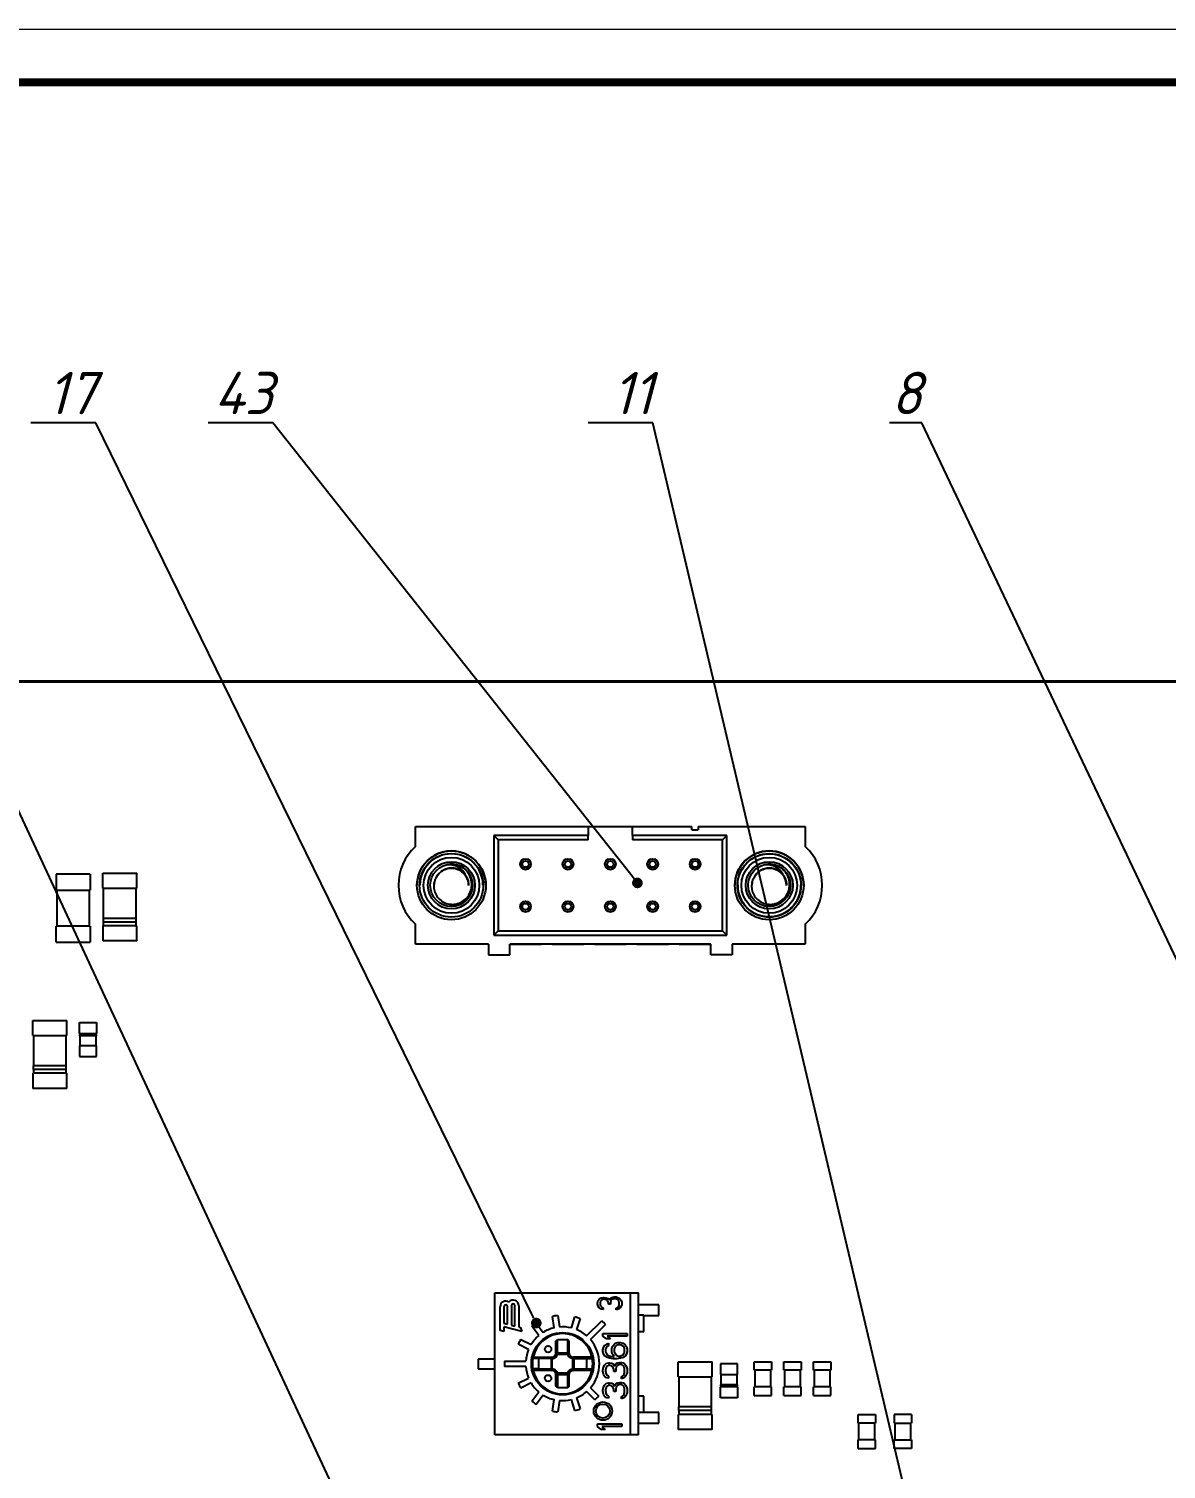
# Paper-space layout 'Layout1' of a CAD drawing. Header units: millimetres. Extents: x 0 to 841, y 0 to 594.
# Drawn here: x 135.8 to 243.1, y 458.1 to 594.1 of the extents above; entities that cross this region are included whole.
import ezdxf
from ezdxf import colors
from ezdxf.entities.mleader import LeaderData, LeaderLine
from ezdxf.math import Vec2, Vec3

# ---------------------------------------------------------------- set-up
doc = ezdxf.new("R2010")
doc.units = ezdxf.units.MM
doc.layers.get('0').update_dxf_attribs({"lineweight": 50})
doc.styles.add('GOST-2.304_Type-B_italic', font='GOST Common Italic.ttf')

# ---------------------------------------------------------------- blocks, each defined once
blk = doc.blocks.new('_Dot')
at = {"color": 0, "linetype": 'ByBlock', "lineweight": -2}
blk.add_line((-0.5, 0), (-1, 0), dxfattribs=at)
at = {"color": 0, "linetype": 'ByBlock', "lineweight": 90, "const_width": 0.5}
blk.add_lwpolyline([(-0.25, 0, 1), (0.25, 0, 1)], format="xyb", close=True, dxfattribs=at)

psp = doc.layouts.get("Layout1")

# ---------------------------------------------------------------- linework, layer by layer
at = {"color": 18, "linetype": 'Continuous', "lineweight": 40, "true_color": 0x000000}
psp.add_line((113.712, 532.449), (273.71, 532.449), dxfattribs=at)
at = {"color": 18, "linetype": 'Continuous', "lineweight": 25, "true_color": 0x000000}
for p, q in [((172.28, 516.881), (172.28, 518.765)), ((172.28, 518.765), (188.58, 518.765)), ((188.58, 518.765), (188.58, 517.919)), ((188.58, 518.765), (192.78, 518.765)), ((192.78, 518.765), (198.38, 518.765)), ((192.78, 517.919), (192.78, 518.765)), ((198.38, 518.465), (198.38, 518.765)), ((198.38, 518.465), (198.98, 518.465)), ((198.98, 518.765), (198.98, 518.465)), ((198.98, 518.765), (209.08, 518.765)), ((209.08, 518.765), (209.08, 516.881)), ((188.58, 517.919), (179.676, 517.919)), ((179.676, 517.919), (179.676, 508.511)), ((179.676, 517.919), (180.08, 517.515)), ((180.08, 517.515), (180.08, 508.915)), ((188.58, 517.515), (180.08, 517.515)), ((188.58, 517.515), (188.58, 517.919)), ((201.684, 517.919), (192.78, 517.919)), ((192.78, 517.919), (192.78, 517.515)), ((201.28, 517.515), (192.78, 517.515)), ((201.684, 517.919), (201.28, 517.515)), ((201.28, 508.915), (201.28, 517.515)), ((201.684, 508.511), (201.684, 517.919)), ((138.372, 514.255), (138.372, 512.755)), ((141.572, 514.255), (138.372, 514.255)), ((141.572, 514.255), (141.572, 512.755)), ((142.772, 512.941), (142.772, 514.363)), ((142.772, 514.363), (145.972, 514.363)), ((145.972, 512.941), (145.972, 514.363)), ((174.541, 514.372), (174.248, 513.965)), ((204.537, 514.367), (204.248, 513.965)), ((138.372, 512.755), (141.572, 512.755)), ((138.422, 512.755), (138.422, 509.355)), ((141.522, 509.355), (141.522, 512.755)), ((142.772, 512.941), (145.972, 512.941)), ((142.822, 512.941), (142.822, 510.097)), ((145.922, 510.097), (145.922, 512.941)), ((174.057, 513.215), (174.138, 513.719)), ((204.057, 513.215), (204.138, 513.719)), ((198.186, 511.215), (198.186, 511.215)), ((199.174, 511.215), (199.174, 511.215)), ((145.926, 510.097), (142.818, 510.097)), ((142.818, 510.097), (142.818, 509.741)), ((145.926, 509.741), (145.926, 510.097)), ((141.572, 509.355), (138.372, 509.355)), ((138.372, 507.855), (138.372, 509.355)), ((141.572, 509.355), (141.572, 507.855)), ((142.772, 509.385), (142.772, 507.963)), ((145.972, 509.385), (142.772, 509.385)), ((145.926, 509.741), (142.818, 509.741)), ((142.822, 509.741), (142.822, 509.385)), ((145.922, 509.385), (145.922, 509.741)), ((145.972, 507.963), (145.972, 509.385)), ((172.28, 507.665), (172.28, 509.549)), ((179.676, 508.511), (180.08, 508.915)), ((179.676, 508.511), (201.684, 508.511)), ((180.08, 508.915), (201.28, 508.915)), ((201.684, 508.511), (201.28, 508.915)), ((209.08, 509.549), (209.08, 507.665)), ((138.372, 507.855), (141.572, 507.855)), ((145.972, 507.963), (142.772, 507.963)), ((179.18, 507.665), (172.28, 507.665)), ((179.18, 507.665), (179.18, 506.665)), ((200.18, 507.665), (181.18, 507.665)), ((181.18, 506.665), (181.18, 507.665)), ((181.18, 507.665), (184.18, 507.665)), ((185.18, 507.665), (184.18, 507.665)), ((185.18, 507.665), (188.18, 507.665)), ((189.18, 507.665), (188.18, 507.665)), ((189.18, 507.665), (192.18, 507.665)), ((193.18, 507.665), (192.18, 507.665)), ((193.18, 507.665), (196.18, 507.665)), ((197.18, 507.665), (196.18, 507.665)), ((197.18, 507.665), (200.18, 507.665)), ((200.18, 506.665), (200.18, 507.665)), ((209.08, 507.665), (202.18, 507.665)), ((202.18, 507.665), (202.18, 506.665)), ((179.18, 506.665), (181.18, 506.665)), ((202.18, 506.665), (200.18, 506.665)), ((136.171, 499.033), (136.171, 500.455)), ((136.171, 500.455), (139.371, 500.455)), ((139.371, 499.033), (139.371, 500.455)), ((136.171, 499.033), (139.371, 499.033)), ((136.221, 499.033), (136.221, 496.189)), ((139.321, 496.189), (139.321, 499.033)), ((140.56, 500.255), (142.184, 500.255)), ((140.56, 499.239), (140.56, 500.255)), ((140.56, 499.239), (142.184, 499.239)), ((140.604, 499.123), (142.14, 499.123)), ((140.604, 499.005), (140.604, 499.123)), ((142.14, 499.005), (140.604, 499.005)), ((140.61, 499.239), (140.61, 499.123)), ((140.61, 499.005), (140.61, 498.071)), ((142.134, 499.123), (142.134, 499.239)), ((142.134, 498.071), (142.134, 499.005)), ((142.14, 499.123), (142.14, 499.005)), ((142.184, 500.255), (142.184, 499.239)), ((142.184, 498.071), (140.56, 498.071)), ((140.56, 498.071), (140.56, 497.055)), ((142.184, 497.055), (142.184, 498.071)), ((140.56, 497.055), (142.184, 497.055)), ((136.171, 495.477), (136.171, 494.055)), ((139.371, 495.477), (136.171, 495.477)), ((139.325, 496.189), (136.217, 496.189)), ((136.217, 496.189), (136.217, 495.833)), ((139.325, 495.833), (136.217, 495.833)), ((136.221, 495.833), (136.221, 495.477)), ((139.321, 495.477), (139.321, 495.833)), ((139.325, 495.833), (139.325, 496.189)), ((139.371, 494.055), (139.371, 495.477)), ((139.371, 494.055), (136.171, 494.055)), ((179.77, 474.767), (192.572, 474.767)), ((179.77, 461.355), (179.77, 474.767)), ((192.572, 461.355), (192.572, 474.767)), ((192.572, 474.767), (193.334, 474.767)), ((193.334, 461.355), (193.334, 474.767)), ((180.278, 471.211), (180.278, 473.446)), ((180.638, 473.446), (180.638, 471.9)), ((180.981, 471.809), (180.981, 473.446)), ((181.335, 473.535), (181.335, 471.714)), ((181.678, 471.622), (181.678, 473.535)), ((182.038, 473.535), (182.038, 471.525)), ((189.473, 473.786), (189.521, 474.024)), ((189.473, 473.718), (189.473, 473.786)), ((189.521, 473.481), (189.473, 473.718)), ((189.521, 474.024), (189.619, 474.159)), ((189.619, 473.345), (189.521, 473.481)), ((189.619, 474.159), (189.813, 474.295)), ((189.813, 473.209), (189.619, 473.345)), ((189.765, 473.99), (189.716, 473.82)), ((189.716, 473.82), (189.716, 473.684)), ((189.716, 473.684), (189.765, 473.514)), ((189.862, 474.091), (189.765, 473.99)), ((189.765, 473.514), (189.862, 473.413)), ((189.813, 474.295), (190.008, 474.329)), ((190.008, 473.175), (189.813, 473.209)), ((190.008, 474.159), (189.862, 474.091)), ((189.862, 473.413), (190.008, 473.345)), ((190.008, 474.329), (190.105, 474.329)), ((190.105, 474.159), (190.008, 474.159)), ((190.008, 473.345), (190.008, 473.175)), ((190.105, 474.329), (190.3, 474.295)), ((190.3, 474.091), (190.105, 474.159)), ((190.3, 474.295), (190.446, 474.227)), ((190.397, 474.024), (190.3, 474.091)), ((190.494, 473.82), (190.397, 474.024)), ((190.446, 474.227), (190.592, 474.091)), ((190.494, 473.684), (190.494, 473.82)), ((190.689, 473.684), (190.494, 473.684)), ((190.592, 474.091), (190.689, 474.261)), ((190.689, 474.261), (190.835, 474.329)), ((190.737, 474.024), (190.689, 473.82)), ((190.689, 473.82), (190.689, 473.684)), ((190.835, 474.125), (190.737, 474.024)), ((190.835, 474.329), (191.029, 474.363)), ((191.029, 474.193), (190.835, 474.125)), ((191.029, 474.363), (191.224, 474.363)), ((191.224, 474.193), (191.029, 474.193)), ((191.224, 474.363), (191.37, 474.329)), ((191.321, 474.159), (191.224, 474.193)), ((191.224, 473.311), (191.321, 473.345)), ((191.224, 473.141), (191.224, 473.311)), ((191.37, 473.175), (191.224, 473.141)), ((191.418, 474.091), (191.321, 474.159)), ((191.321, 473.345), (191.418, 473.413)), ((191.37, 474.329), (191.516, 474.261)), ((191.516, 473.243), (191.37, 473.175)), ((191.467, 474.024), (191.418, 474.091)), ((191.418, 473.413), (191.467, 473.481)), ((191.516, 473.854), (191.467, 474.024)), ((191.467, 473.481), (191.516, 473.65)), ((191.516, 474.261), (191.613, 474.159)), ((191.516, 473.65), (191.516, 473.854)), ((191.613, 473.345), (191.516, 473.243)), ((191.613, 474.159), (191.71, 474.024)), ((191.71, 473.481), (191.613, 473.345)), ((191.71, 474.024), (191.759, 473.888)), ((191.759, 473.616), (191.71, 473.481)), ((191.759, 473.888), (191.759, 473.616)), ((195.264, 473.624), (193.334, 473.624)), ((195.264, 473.116), (195.264, 473.624)), ((195.264, 472.608), (195.264, 473.116)), ((180.638, 471.9), (180.981, 471.809)), ((183.693, 471.903), (184.336, 471.018)), ((185.377, 471.449), (185.206, 472.53)), ((185.708, 472.61), (185.879, 471.529)), ((187.002, 471.44), (187.34, 472.481)), ((187.823, 472.324), (187.485, 471.283)), ((188.445, 470.695), (189.867, 472.116)), ((190.226, 471.757), (188.804, 470.335)), ((193.842, 472.633), (193.334, 472.633)), ((193.842, 471.109), (193.842, 472.633)), ((193.842, 472.608), (195.264, 472.608)), ((180.638, 471.114), (180.278, 471.211)), ((180.638, 471.539), (180.638, 471.114)), ((182.31, 471.09), (180.638, 471.539)), ((181.335, 471.714), (181.678, 471.622)), ((182.038, 471.525), (182.206, 471.48)), ((182.206, 471.48), (182.31, 471.09)), ((183.925, 470.719), (183.282, 471.605)), ((189.981, 470.674), (189.981, 470.931)), ((189.981, 470.931), (192.267, 470.931)), ((190.321, 470.417), (189.981, 470.674)), ((190.71, 470.417), (190.321, 470.417)), ((190.37, 470.674), (190.71, 470.417)), ((192.267, 470.674), (190.37, 470.674)), ((192.267, 470.931), (192.267, 470.674)), ((193.334, 471.109), (193.842, 471.109)), ((182.963, 469.41), (181.988, 469.907)), ((182.219, 470.36), (183.194, 469.863)), ((185.536, 470.182), (185.688, 470.347)), ((185.536, 469.052), (185.536, 470.182)), ((185.688, 469.192), (185.68, 469.103)), ((185.68, 469.103), (186.661, 469.103)), ((185.68, 468.963), (185.68, 469.103)), ((185.688, 469.192), (185.688, 470.347)), ((185.688, 470.347), (186.653, 470.347)), ((186.653, 470.347), (186.806, 470.182)), ((186.653, 469.192), (186.653, 470.347)), ((186.653, 469.192), (186.661, 469.103)), ((186.661, 468.963), (186.661, 469.103)), ((186.806, 469.052), (186.806, 470.182)), ((189.981, 469.388), (190.029, 469.603)), ((189.981, 469.217), (189.981, 469.388)), ((190.029, 469.002), (189.981, 469.217)), ((190.029, 469.603), (190.175, 469.817)), ((190.175, 469.817), (190.37, 469.945)), ((190.273, 469.56), (190.224, 469.431)), ((190.224, 469.431), (190.224, 469.174)), ((190.224, 469.174), (190.273, 469.045)), ((190.37, 469.688), (190.273, 469.56)), ((190.273, 469.045), (190.37, 468.917)), ((190.37, 469.945), (190.516, 469.988)), ((190.516, 469.774), (190.37, 469.688)), ((190.516, 469.988), (190.516, 469.774)), ((190.808, 469.431), (190.856, 469.645)), ((190.808, 469.217), (190.808, 469.431)), ((190.856, 469.002), (190.808, 469.217)), ((190.856, 469.645), (191.002, 469.86)), ((191.002, 469.86), (191.148, 469.988)), ((191.1, 469.603), (191.051, 469.474)), ((191.051, 469.474), (191.051, 469.174)), ((191.051, 469.174), (191.1, 469.045)), ((191.197, 469.731), (191.1, 469.603)), ((191.1, 469.045), (191.197, 468.917)), ((191.148, 469.988), (191.391, 470.074)), ((191.294, 469.817), (191.197, 469.731)), ((191.44, 469.86), (191.294, 469.817)), ((191.391, 470.074), (191.635, 470.074)), ((191.586, 469.86), (191.44, 469.86)), ((191.732, 469.817), (191.586, 469.86)), ((191.635, 470.074), (191.878, 469.988)), ((191.878, 469.731), (191.732, 469.817)), ((191.878, 469.988), (192.072, 469.86)), ((191.975, 469.603), (191.878, 469.731)), ((191.878, 468.917), (191.975, 469.045)), ((192.024, 469.474), (191.975, 469.603)), ((191.975, 469.045), (192.024, 469.174)), ((192.024, 469.174), (192.024, 469.474)), ((192.072, 469.86), (192.218, 469.645)), ((192.218, 469.645), (192.267, 469.431)), ((192.267, 469.217), (192.218, 469.002)), ((192.267, 469.431), (192.267, 469.217)), ((179.77, 468.493), (178.195, 468.493)), ((178.195, 468.493), (178.195, 467.578)), ((180.69, 468.315), (182.7, 468.315)), ((182.7, 467.807), (180.69, 467.807)), ((183.885, 468.544), (183.367, 468.544)), ((183.398, 468.696), (185.18, 468.696)), ((183.948, 468.696), (183.885, 468.544)), ((185.072, 468.544), (183.885, 468.544)), ((183.885, 468.544), (183.885, 467.578)), ((185.072, 468.544), (185.085, 468.544)), ((185.134, 468.605), (185.085, 468.544)), ((185.085, 468.544), (185.085, 467.578)), ((185.193, 468.544), (185.134, 468.605)), ((185.193, 467.578), (185.193, 468.544)), ((185.68, 468.963), (186.661, 468.963)), ((187.149, 468.544), (187.208, 468.605)), ((187.149, 467.578), (187.149, 468.544)), ((188.944, 468.696), (187.161, 468.696)), ((187.257, 468.544), (187.208, 468.605)), ((187.257, 468.544), (187.269, 468.544)), ((187.257, 467.578), (187.257, 468.544)), ((187.269, 468.544), (188.457, 468.544)), ((188.457, 468.544), (188.394, 468.696)), ((188.457, 468.544), (188.974, 468.544)), ((188.457, 467.578), (188.457, 468.544)), ((189.981, 467.459), (190.029, 467.759)), ((190.175, 468.788), (190.029, 469.002)), ((190.029, 467.759), (190.127, 467.931)), ((190.127, 467.931), (190.321, 468.102)), ((190.37, 468.66), (190.175, 468.788)), ((190.273, 467.717), (190.224, 467.502)), ((190.37, 467.845), (190.273, 467.717)), ((190.321, 468.102), (190.516, 468.145)), ((190.37, 468.917), (190.516, 468.831)), ((190.613, 468.574), (190.37, 468.66)), ((190.516, 467.931), (190.37, 467.845)), ((190.516, 468.831), (190.662, 468.788)), ((190.516, 468.145), (190.613, 468.145)), ((190.613, 467.931), (190.516, 467.931)), ((190.954, 468.531), (190.613, 468.574)), ((190.613, 468.145), (190.808, 468.102)), ((190.808, 467.845), (190.613, 467.931)), ((190.662, 468.788), (190.954, 468.745)), ((190.808, 468.102), (190.954, 468.017)), ((190.905, 467.759), (190.808, 467.845)), ((191.051, 468.745), (190.856, 469.002)), ((191.002, 467.502), (190.905, 467.759)), ((190.954, 468.745), (191.051, 468.745)), ((191.294, 468.531), (190.954, 468.531)), ((190.954, 468.017), (191.1, 467.845)), ((191.1, 467.845), (191.197, 468.059)), ((191.197, 468.917), (191.294, 468.831)), ((191.197, 468.059), (191.343, 468.145)), ((191.245, 467.759), (191.197, 467.502)), ((191.343, 467.888), (191.245, 467.759)), ((191.294, 468.831), (191.44, 468.788)), ((191.635, 468.574), (191.294, 468.531)), ((191.343, 468.145), (191.537, 468.188)), ((191.537, 467.974), (191.343, 467.888)), ((191.44, 468.788), (191.586, 468.788)), ((191.537, 468.188), (191.732, 468.188)), ((191.732, 467.974), (191.537, 467.974)), ((191.586, 468.788), (191.732, 468.831)), ((191.878, 468.66), (191.635, 468.574)), ((191.732, 468.831), (191.878, 468.917)), ((191.732, 468.188), (191.878, 468.145)), ((191.829, 467.931), (191.732, 467.974)), ((191.926, 467.845), (191.829, 467.931)), ((192.072, 468.788), (191.878, 468.66)), ((191.878, 468.145), (192.024, 468.059)), ((191.975, 467.759), (191.926, 467.845)), ((192.024, 467.545), (191.975, 467.759)), ((192.024, 468.059), (192.121, 467.931)), ((192.218, 469.002), (192.072, 468.788)), ((192.121, 467.931), (192.218, 467.759)), ((192.218, 467.759), (192.267, 467.588)), ((197.08, 466.833), (197.08, 468.255)), ((197.08, 468.255), (200.28, 468.255)), ((200.28, 466.833), (200.28, 468.255)), ((201.068, 468.055), (201.068, 467.039)), ((202.692, 468.055), (201.068, 468.055)), ((202.692, 467.039), (202.692, 468.055)), ((204.268, 467.443), (204.268, 468.255)), ((204.268, 468.255), (205.892, 468.255)), ((205.892, 468.255), (205.892, 467.443)), ((207.068, 467.443), (207.068, 468.255)), ((207.068, 468.255), (208.692, 468.255)), ((208.692, 468.255), (208.692, 467.443)), ((209.868, 467.443), (209.868, 468.255)), ((209.868, 468.255), (211.492, 468.255)), ((211.492, 468.255), (211.492, 467.443)), ((178.195, 467.578), (179.77, 467.578)), ((181.988, 466.215), (182.963, 466.712)), ((183.885, 467.578), (183.367, 467.578)), ((185.18, 467.426), (183.398, 467.426)), ((183.885, 467.578), (183.948, 467.426)), ((183.885, 467.578), (185.072, 467.578)), ((185.085, 467.578), (185.072, 467.578)), ((185.085, 467.578), (185.134, 467.517)), ((185.134, 467.517), (185.193, 467.578)), ((185.536, 465.941), (185.536, 467.07)), ((185.68, 467.159), (185.68, 467.019)), ((186.661, 467.159), (185.68, 467.159)), ((185.688, 466.93), (185.68, 467.019)), ((186.661, 467.019), (185.68, 467.019)), ((185.688, 466.93), (185.688, 465.775)), ((186.661, 467.019), (186.653, 466.93)), ((186.653, 465.775), (186.653, 466.93)), ((186.661, 467.019), (186.661, 467.159)), ((186.806, 465.941), (186.806, 467.07)), ((187.149, 467.578), (187.208, 467.517)), ((188.944, 467.426), (187.161, 467.426)), ((187.208, 467.517), (187.257, 467.578)), ((187.269, 467.578), (187.257, 467.578)), ((187.269, 467.578), (188.457, 467.578)), ((188.394, 467.426), (188.457, 467.578)), ((188.457, 467.578), (188.974, 467.578)), ((189.981, 467.374), (189.981, 467.459)), ((190.029, 467.074), (189.981, 467.374)), ((190.127, 466.902), (190.029, 467.074)), ((190.321, 466.731), (190.127, 466.902)), ((190.224, 467.502), (190.224, 467.331)), ((190.224, 467.331), (190.273, 467.117)), ((190.273, 467.117), (190.37, 466.988)), ((190.516, 466.688), (190.321, 466.731)), ((190.37, 466.988), (190.516, 466.902)), ((190.516, 466.902), (190.516, 466.688)), ((191.002, 467.331), (191.002, 467.502)), ((191.197, 467.331), (191.002, 467.331)), ((191.197, 467.502), (191.197, 467.331)), ((191.732, 466.859), (191.829, 466.902)), ((191.732, 466.645), (191.732, 466.859)), ((191.878, 466.688), (191.732, 466.645)), ((191.829, 466.902), (191.926, 466.988)), ((192.024, 466.774), (191.878, 466.688)), ((191.926, 466.988), (191.975, 467.074)), ((191.975, 467.074), (192.024, 467.288)), ((192.024, 467.288), (192.024, 467.545)), ((192.121, 466.902), (192.024, 466.774)), ((192.218, 467.074), (192.121, 466.902)), ((192.267, 467.245), (192.218, 467.074)), ((192.267, 467.588), (192.267, 467.245)), ((197.08, 466.833), (200.28, 466.833)), ((197.13, 466.833), (197.13, 463.989)), ((200.23, 463.989), (200.23, 466.833)), ((201.068, 467.039), (202.692, 467.039)), ((201.118, 467.039), (201.118, 466.105)), ((202.642, 466.105), (202.642, 467.039)), ((205.892, 467.443), (204.268, 467.443)), ((204.318, 467.443), (204.318, 465.867)), ((205.842, 465.867), (205.842, 467.443)), ((208.692, 467.443), (207.068, 467.443)), ((207.118, 467.443), (207.118, 465.867)), ((208.642, 465.867), (208.642, 467.443)), ((211.492, 467.443), (209.868, 467.443)), ((209.918, 467.443), (209.918, 465.867)), ((211.442, 465.867), (211.442, 467.443)), ((183.194, 466.259), (182.219, 465.762)), ((183.282, 464.517), (183.925, 465.403)), ((184.336, 465.104), (183.693, 464.219)), ((185.688, 465.775), (185.536, 465.941)), ((185.677, 465.259), (185.659, 465.159)), ((186.653, 465.775), (185.688, 465.775)), ((185.81, 465.137), (185.828, 465.237)), ((186.514, 465.237), (186.532, 465.137)), ((186.806, 465.941), (186.653, 465.775)), ((186.682, 465.159), (186.665, 465.259)), ((189.219, 464.654), (188.445, 465.427)), ((188.804, 465.787), (189.578, 465.013)), ((189.981, 465.573), (190.029, 465.873)), ((189.981, 465.488), (189.981, 465.573)), ((190.029, 465.188), (189.981, 465.488)), ((190.029, 465.873), (190.127, 466.045)), ((190.127, 465.016), (190.029, 465.188)), ((190.127, 466.045), (190.321, 466.216)), ((190.321, 464.845), (190.127, 465.016)), ((190.273, 465.831), (190.224, 465.616)), ((190.224, 465.616), (190.224, 465.445)), ((190.224, 465.445), (190.273, 465.231)), ((190.37, 465.959), (190.273, 465.831)), ((190.273, 465.231), (190.37, 465.102)), ((190.321, 466.216), (190.516, 466.259)), ((190.516, 466.045), (190.37, 465.959)), ((190.37, 465.102), (190.516, 465.016)), ((190.516, 466.259), (190.613, 466.259)), ((190.613, 466.045), (190.516, 466.045)), ((190.516, 465.016), (190.516, 464.802)), ((190.613, 466.259), (190.808, 466.216)), ((190.808, 465.959), (190.613, 466.045)), ((190.808, 466.216), (190.954, 466.131)), ((190.905, 465.873), (190.808, 465.959)), ((191.002, 465.616), (190.905, 465.873)), ((190.954, 466.131), (191.1, 465.959)), ((191.002, 465.445), (191.002, 465.616)), ((191.197, 465.445), (191.002, 465.445)), ((191.1, 465.959), (191.197, 466.174)), ((191.197, 466.174), (191.343, 466.259)), ((191.245, 465.873), (191.197, 465.616)), ((191.197, 465.616), (191.197, 465.445)), ((191.343, 466.002), (191.245, 465.873)), ((191.343, 466.259), (191.537, 466.302)), ((191.537, 466.088), (191.343, 466.002)), ((191.537, 466.302), (191.732, 466.302)), ((191.732, 466.088), (191.537, 466.088)), ((191.732, 466.302), (191.878, 466.259)), ((191.829, 466.045), (191.732, 466.088)), ((191.732, 464.973), (191.829, 465.016)), ((191.732, 464.759), (191.732, 464.973)), ((191.926, 465.959), (191.829, 466.045)), ((191.829, 465.016), (191.926, 465.102)), ((191.878, 466.259), (192.024, 466.174)), ((191.975, 465.873), (191.926, 465.959)), ((191.926, 465.102), (191.975, 465.188)), ((192.024, 465.659), (191.975, 465.873)), ((191.975, 465.188), (192.024, 465.402)), ((192.024, 466.174), (192.121, 466.045)), ((192.024, 465.402), (192.024, 465.659)), ((192.121, 465.016), (192.024, 464.888)), ((192.121, 466.045), (192.218, 465.873)), ((192.218, 465.188), (192.121, 465.016)), ((192.218, 465.873), (192.267, 465.702)), ((192.267, 465.359), (192.218, 465.188)), ((192.267, 465.702), (192.267, 465.359)), ((193.842, 465.013), (193.334, 465.013)), ((193.842, 463.489), (193.842, 465.013)), ((202.692, 465.871), (201.068, 465.871)), ((201.068, 464.855), (201.068, 465.871)), ((201.112, 465.987), (201.112, 466.105)), ((201.112, 466.105), (202.648, 466.105)), ((202.648, 465.987), (201.112, 465.987)), ((201.118, 465.987), (201.118, 465.871)), ((202.642, 465.871), (202.642, 465.987)), ((202.648, 466.105), (202.648, 465.987)), ((202.692, 465.871), (202.692, 464.855)), ((205.892, 465.867), (204.268, 465.867)), ((204.268, 465.055), (204.268, 465.867)), ((204.268, 465.055), (205.892, 465.055)), ((205.892, 465.055), (205.892, 465.867)), ((208.692, 465.867), (207.068, 465.867)), ((207.068, 465.055), (207.068, 465.867)), ((207.068, 465.055), (208.692, 465.055)), ((208.692, 465.055), (208.692, 465.867)), ((211.492, 465.867), (209.868, 465.867)), ((209.868, 465.055), (209.868, 465.867)), ((209.868, 465.055), (211.492, 465.055)), ((211.492, 465.055), (211.492, 465.867)), ((185.206, 463.592), (185.377, 464.673)), ((185.879, 464.594), (185.708, 463.513)), ((187.34, 463.641), (187.002, 464.682)), ((187.485, 464.839), (187.823, 463.798)), ((190.516, 464.802), (190.321, 464.845)), ((191.878, 464.802), (191.732, 464.759)), ((192.024, 464.888), (191.878, 464.802)), ((200.234, 463.989), (197.126, 463.989)), ((197.126, 463.989), (197.126, 463.633)), ((200.234, 463.633), (197.126, 463.633)), ((197.13, 463.633), (197.13, 463.277)), ((200.23, 463.277), (200.23, 463.633)), ((200.234, 463.633), (200.234, 463.989)), ((202.692, 464.855), (201.068, 464.855)), ((189.473, 462.132), (189.473, 462.401)), ((189.473, 462.401), (191.759, 462.401)), ((191.759, 462.401), (191.759, 462.132)), ((193.334, 463.489), (193.842, 463.489)), ((195.264, 463.464), (193.334, 463.464)), ((193.334, 462.448), (195.264, 462.448)), ((195.264, 462.956), (195.264, 463.464)), ((195.264, 462.448), (195.264, 462.956)), ((197.08, 463.277), (197.08, 461.855)), ((200.28, 463.277), (197.08, 463.277)), ((200.28, 461.855), (200.28, 463.277)), ((214.068, 462.443), (214.068, 463.255)), ((214.068, 463.255), (215.692, 463.255)), ((215.692, 462.443), (214.068, 462.443)), ((214.118, 462.443), (214.118, 460.867)), ((215.642, 460.867), (215.642, 462.443)), ((215.692, 463.255), (215.692, 462.443)), ((219.092, 463.255), (217.468, 463.255)), ((217.468, 463.255), (217.468, 462.443)), ((217.468, 462.443), (219.092, 462.443)), ((217.518, 462.443), (217.518, 460.867)), ((219.042, 460.867), (219.042, 462.443)), ((219.092, 463.255), (219.092, 462.443)), ((192.572, 461.355), (179.77, 461.355)), ((189.813, 461.863), (189.473, 462.132)), ((190.202, 461.863), (189.813, 461.863)), ((189.862, 462.132), (190.202, 461.863)), ((191.759, 462.132), (189.862, 462.132)), ((193.334, 461.355), (192.572, 461.355)), ((200.28, 461.855), (197.08, 461.855)), ((215.692, 460.867), (214.068, 460.867)), ((214.068, 460.055), (214.068, 460.867)), ((215.692, 460.055), (215.692, 460.867)), ((217.468, 460.867), (219.092, 460.867)), ((217.468, 460.055), (217.468, 460.867)), ((219.092, 460.867), (219.092, 460.055)), ((214.068, 460.055), (215.692, 460.055)), ((219.092, 460.055), (217.468, 460.055))]:
    psp.add_line(p, q, dxfattribs=at)
at = {"color": 18, "lineweight": 40, "true_color": 0x000000}
for points, const_width in [([(0.05, 594.007), (841.007, 594.007), (841.007, 0.05), (0.05, 0.05), (0.05, 594.007)], 0.0991), ([(20.05, 589.007), (836.05, 589.007)], 0.749)]:
    psp.add_lwpolyline(points, dxfattribs=dict(at, const_width=const_width))
at = {"color": 18, "linetype": 'Continuous', "lineweight": 25, "true_color": 0x000000, "flags": 128}
for points in [[(182.478, 515.684), (182.319, 515.576), (182.212, 515.419)], [(183.148, 515.416), (183.04, 515.576), (182.883, 515.683)], [(186.478, 515.684), (186.319, 515.576), (186.212, 515.419)], [(187.148, 515.416), (187.04, 515.576), (186.883, 515.683)], [(190.478, 515.684), (190.319, 515.576), (190.212, 515.419)], [(191.148, 515.416), (191.04, 515.576), (190.883, 515.683)], [(194.478, 515.684), (194.319, 515.576), (194.212, 515.419)], [(195.148, 515.416), (195.04, 515.576), (194.883, 515.683)], [(198.478, 515.684), (198.319, 515.576), (198.212, 515.419)], [(199.148, 515.416), (199.04, 515.576), (198.883, 515.683)], [(182.479, 514.759), (182.328, 514.863), (182.22, 515.024)], [(183.134, 515.012), (183.032, 514.863), (182.877, 514.758)], [(186.479, 514.759), (186.328, 514.863), (186.247, 514.969)], [(187.134, 515.012), (187.032, 514.863), (186.877, 514.758)], [(190.479, 514.759), (190.328, 514.863), (190.247, 514.969)], [(191.134, 515.012), (191.032, 514.863), (190.877, 514.758)], [(194.479, 514.759), (194.328, 514.863), (194.247, 514.969)], [(195.134, 515.012), (195.032, 514.863), (194.877, 514.758)], [(198.479, 514.759), (198.328, 514.863), (198.247, 514.969)], [(199.134, 515.012), (199.032, 514.863), (198.877, 514.758)], [(182.478, 511.684), (182.319, 511.576), (182.212, 511.419)], [(183.148, 511.416), (183.04, 511.576), (182.883, 511.683)], [(186.478, 511.684), (186.319, 511.576), (186.212, 511.419)], [(187.148, 511.416), (187.04, 511.576), (186.883, 511.683)], [(190.478, 511.684), (190.319, 511.576), (190.212, 511.419)], [(191.148, 511.416), (191.04, 511.576), (190.883, 511.683)], [(194.478, 511.684), (194.319, 511.576), (194.212, 511.419)], [(195.148, 511.416), (195.04, 511.576), (194.883, 511.683)], [(198.478, 511.684), (198.319, 511.576), (198.212, 511.419)], [(199.148, 511.416), (199.04, 511.576), (198.883, 511.683)], [(182.479, 510.759), (182.328, 510.863), (182.247, 510.969)], [(183.134, 511.012), (183.032, 510.863), (182.877, 510.758)], [(186.479, 510.759), (186.328, 510.863), (186.247, 510.969)], [(187.134, 511.012), (187.032, 510.863), (186.877, 510.758)], [(190.479, 510.759), (190.328, 510.863), (190.247, 510.969)], [(191.134, 511.012), (191.032, 510.863), (190.877, 510.758)], [(194.479, 510.759), (194.328, 510.863), (194.247, 510.969)], [(195.134, 511.012), (195.032, 510.863), (194.877, 510.758)], [(198.479, 510.759), (198.328, 510.863), (198.247, 510.969)], [(199.134, 511.012), (199.032, 510.863), (198.877, 510.758)]]:
    psp.add_lwpolyline(points, dxfattribs=at)
at = {"color": 18, "linetype": 'Continuous', "lineweight": 25, "true_color": 0x000000}
for centre, radius in [((175.68, 513.215), 3.25), ((175.68, 513.215), 3), ((175.68, 513.215), 2.634), ((175.68, 513.215), 2.223), ((182.68, 515.215), 0.51), ((182.68, 515.215), 0.494), ((182.68, 515.215), 0.3), ((186.68, 515.215), 0.51), ((186.68, 515.215), 0.494), ((186.68, 515.215), 0.3), ((190.68, 515.215), 0.51), ((190.68, 515.215), 0.494), ((190.68, 515.215), 0.3), ((194.68, 515.215), 0.51), ((194.68, 515.215), 0.494), ((194.68, 515.215), 0.3), ((198.68, 515.215), 0.51), ((198.68, 515.215), 0.494), ((198.68, 515.215), 0.3), ((205.68, 513.215), 3.25), ((205.68, 513.215), 3), ((205.68, 513.215), 2.98), ((205.68, 513.215), 2.634), ((205.68, 513.215), 2.223), ((175.68, 513.215), 2), ((205.68, 513.215), 2), ((182.68, 511.215), 0.51), ((182.68, 511.215), 0.494), ((182.68, 511.215), 0.3), ((186.68, 511.215), 0.51), ((186.68, 511.215), 0.494), ((186.68, 511.215), 0.3), ((190.68, 511.215), 0.51), ((190.68, 511.215), 0.494), ((190.68, 511.215), 0.3), ((194.68, 511.215), 0.51), ((194.68, 511.215), 0.494), ((194.68, 511.215), 0.3), ((198.68, 511.215), 0.51), ((198.68, 511.215), 0.494), ((198.68, 511.215), 0.3), ((186.171, 468.061), 2.946), ((184.799, 469.433), 0.305), ((184.799, 466.689), 0.305), ((189.981, 463.591), 0.864), ((189.981, 463.591), 0.66)]:
    psp.add_circle(centre, radius, dxfattribs=at)
for centre, radius, start, end in [((175.68, 513.215), 5, 132.84365, 227.15636), ((205.68, 513.215), 5, 312.84365, 47.15636), ((175.68, 513.215), 3.25, 0.00001, 180.00001), ((175.68, 513.215), 2.98, 0.00001, 180.00001), ((205.68, 513.215), 3.25, 90.00001, 180.00001), ((205.68, 513.215), 3.25, 0.00001, 90.00001), ((175.68, 513.215), 1.623, 30.44748, 149.55253), ((175.68, 513.215), 1.623, 359.99956, 30.44707), ((182.68, 515.215), 0.494, 180.00001, 203.88225), ((182.68, 515.215), 0.494, 203.88225, 246.11776), ((182.68, 515.215), 0.494, 246.11776, 293.88225), ((182.68, 515.215), 0.494, 293.88225, 336.11776), ((182.68, 515.215), 0.494, 336.11776, 0.00001), ((186.68, 515.215), 0.494, 180.00001, 203.88225), ((186.68, 515.215), 0.494, 203.88225, 246.11776), ((186.68, 515.215), 0.494, 246.11776, 293.88225), ((186.68, 515.215), 0.494, 293.88225, 336.11776), ((186.68, 515.215), 0.494, 336.11776, 0.00001), ((190.68, 515.215), 0.494, 180.00001, 203.88225), ((190.68, 515.215), 0.494, 203.88225, 246.11776), ((190.68, 515.215), 0.494, 246.11776, 293.88225), ((190.68, 515.215), 0.494, 293.88225, 336.11776), ((190.68, 515.215), 0.494, 336.11776, 0.00001), ((194.68, 515.215), 0.494, 180.00001, 203.88225), ((194.68, 515.215), 0.494, 203.88225, 246.11776), ((194.68, 515.215), 0.494, 246.11776, 293.88225), ((194.68, 515.215), 0.494, 293.88225, 336.11776), ((194.68, 515.215), 0.494, 336.11776, 0.00001), ((198.68, 515.215), 0.494, 180.00001, 203.88225), ((198.68, 515.215), 0.494, 203.88225, 246.11776), ((198.68, 515.215), 0.494, 246.11776, 293.88225), ((198.68, 515.215), 0.494, 293.88225, 336.11776), ((198.68, 515.215), 0.494, 336.11776, 0.00001), ((205.68, 513.215), 1.623, 30.44748, 149.55253), ((205.68, 513.215), 1.623, 359.99956, 30.44707), ((175.68, 513.215), 5, 180.00001, 227.15636), ((205.68, 513.215), 2.98, 180.00001, 270.00001), ((205.68, 513.215), 2.98, 270.00001, 0.00001), ((205.68, 513.215), 5, 312.84365, 0.00001), ((182.68, 511.215), 0.494, 180.00001, 203.88225), ((182.68, 511.215), 0.494, 336.11776, 0.00001), ((186.68, 511.215), 0.494, 180.00001, 203.88225), ((186.68, 511.215), 0.494, 336.11776, 0.00001), ((190.68, 511.215), 0.494, 180.00001, 203.88225), ((190.68, 511.215), 0.494, 336.11776, 0.00001), ((194.68, 511.215), 0.494, 180.00001, 203.88225), ((194.68, 511.215), 0.494, 336.11776, 0.00001), ((198.68, 511.215), 0.494, 180.00001, 203.88225), ((198.68, 511.215), 0.494, 336.11776, 0.00001), ((182.68, 511.215), 0.494, 203.88225, 246.11776), ((182.68, 511.215), 0.494, 246.11776, 293.88225), ((182.68, 511.215), 0.494, 293.88225, 336.11776), ((186.68, 511.215), 0.494, 203.88225, 246.11776), ((186.68, 511.215), 0.494, 246.11776, 293.88225), ((186.68, 511.215), 0.494, 293.88225, 336.11776), ((190.68, 511.215), 0.494, 203.88225, 246.11776), ((190.68, 511.215), 0.494, 246.11776, 293.88225), ((190.68, 511.215), 0.494, 293.88225, 336.11776), ((194.68, 511.215), 0.494, 203.88225, 246.11776), ((194.68, 511.215), 0.494, 246.11776, 293.88225), ((194.68, 511.215), 0.494, 293.88225, 336.11776), ((198.68, 511.215), 0.494, 203.88225, 246.11776), ((198.68, 511.215), 0.494, 246.11776, 293.88225), ((198.68, 511.215), 0.494, 293.88225, 336.11776), ((180.809, 473.446), 0.531, 55.84039, 180), ((180.809, 473.446), 0.172, 0, 180), ((181.507, 473.535), 0.531, 0, 138.72917), ((181.507, 473.535), 0.172, 0, 180), ((186.171, 468.061), 4.572, 122.81526, 129.18474), ((186.171, 468.061), 4.572, 95.81526, 102.18474), ((186.171, 468.061), 4.572, 68.81526, 75.18474), ((186.171, 468.061), 5.486, 42.34647, 47.65353), ((186.171, 468.061), 3.48, 130.1859, 148.8141), ((186.171, 468.061), 2.845, 12.89789, 167.10211), ((186.171, 468.061), 3.48, 103.1859, 121.8141), ((186.171, 468.061), 3.48, 76.1859, 94.8141), ((186.171, 468.061), 3.48, 49.1859, 67.8141), ((186.171, 468.061), 4.572, 149.81526, 156.18474), ((186.171, 468.061), 3.48, 157.1859, 175.8141), ((185.18, 469.052), 0.356, 270, 0), ((185.682, 469.045), 0.147, 87.72334, 177.53049), ((186.659, 469.045), 0.147, 2.46951, 92.27666), ((186.667, 468.947), 0.156, 53.35521, 91.95155), ((187.161, 469.052), 0.356, 180, 270), ((186.171, 468.061), 3.48, 319.1859, 40.8141), ((186.171, 468.061), 5.486, 177.34647, 182.65353), ((186.171, 468.061), 3.48, 184.1859, 202.8141), ((186.171, 468.061), 2.845, 170.23295, 189.76706), ((185.207, 468.563), 0.136, 101.42074, 188.04735), ((187.134, 468.563), 0.136, 351.95375, 78.57068), ((186.171, 468.061), 2.845, 350.23295, 9.76706), ((186.171, 468.061), 2.845, 192.89789, 347.10211), ((185.207, 467.559), 0.136, 171.94059, 258.59132), ((185.18, 467.07), 0.356, 0, 90), ((185.682, 467.077), 0.147, 182.47512, 272.26498), ((185.675, 467.175), 0.156, 233.3306, 271.97616), ((186.659, 467.077), 0.147, 267.73502, 357.52488), ((187.161, 467.07), 0.356, 90, 180), ((187.135, 467.559), 0.136, 281.41726, 8.05831), ((186.171, 468.061), 4.572, 203.81526, 210.18474), ((186.171, 468.061), 3.48, 211.1859, 229.8141), ((186.171, 468.061), 3.48, 238.1859, 256.8141), ((186.171, 468.061), 3.48, 292.1859, 310.8141), ((186.171, 468.061), 4.572, 311.81526, 318.18474), ((186.171, 468.061), 4.572, 230.81526, 237.18474), ((186.171, 468.061), 4.572, 257.81526, 264.18474), ((186.171, 468.061), 3.48, 265.1859, 283.8141), ((186.171, 468.061), 4.572, 284.81526, 291.18474)]:
    psp.add_arc(centre, radius, start, end, dxfattribs=at)
for points, knots in [([(174.281, 514.038), (174.199, 513.884), (174.061, 513.625), (173.994, 513.161), (174.044, 512.68), (174.277, 512.169), (174.678, 511.748), (175.204, 511.475), (175.797, 511.388), (176.398, 511.502), (176.935, 511.807), (177.348, 512.281), (177.552, 512.779), (177.623, 513.318), (177.55, 513.872), (177.259, 514.472), (176.928, 514.755), (176.764, 514.895)], [0, 0, 0, 0, 0.061373, 0.1034368, 0.1647862, 0.2311159, 0.2994374, 0.3678254, 0.4382743, 0.508828, 0.5813338, 0.6541384, 0.7286261, 0.7691, 0.8465373, 0.9240397, 1, 1, 1, 1]), ([(177.221, 513.722), (177.147, 513.89), (176.998, 514.227), (176.579, 514.602), (176.07, 514.823), (175.513, 514.861), (174.979, 514.711), (174.523, 514.408), (174.337, 514.108), (174.248, 513.965)], [0, 0, 0, 0, 0.14455232, 0.28908552, 0.43364177, 0.57817663, 0.72272816, 0.867267, 1, 1, 1, 1]), ([(174.28, 514.038), (174.382, 514.178), (174.591, 514.468), (175.066, 514.749), (175.608, 514.868), (176.161, 514.798), (176.66, 514.548), (177.043, 514.147), (177.273, 513.68), (177.282, 513.355), (177.286, 513.214)], [0, 0, 0, 0, 0.1224605, 0.2520902, 0.3817009, 0.5113253, 0.6409419, 0.7705569, 0.9001803, 1, 1, 1, 1]), ([(177.639, 513.434), (177.63, 513.554), (177.605, 513.899), (177.32, 514.414), (176.838, 514.894), (176.215, 515.18), (175.664, 515.24), (175.351, 515.186), (175.26, 515.171)], [0, 0, 0, 0, 0.10805, 0.3101185, 0.512206, 0.7143627, 0.9166376, 1, 1, 1, 1]), ([(175.26, 515.171), (175.355, 515.186), (175.641, 515.234), (176.175, 515.196), (176.557, 515.001), (176.764, 514.895)], [0, 0, 0, 0, 0.1838844, 0.5566849, 1, 1, 1, 1]), ([(177.079, 514.038), (177.01, 514.186), (176.862, 514.503), (176.451, 514.879), (175.899, 515.149), (175.48, 515.163), (175.26, 515.171)], [0, 0, 0, 0, 0.2130093, 0.4570028, 0.7148526, 1, 1, 1, 1]), ([(177.069, 514.024), (177.093, 513.993), (177.227, 513.816), (177.289, 513.522), (177.3, 513.278), (177.303, 513.215)], [0, 0, 0, 0, 0.1380792, 0.7783653, 1, 1, 1, 1]), ([(204.281, 514.038), (204.199, 513.884), (204.061, 513.625), (203.994, 513.161), (204.044, 512.68), (204.277, 512.169), (204.678, 511.748), (205.204, 511.475), (205.797, 511.388), (206.398, 511.502), (206.935, 511.807), (207.348, 512.281), (207.552, 512.779), (207.623, 513.318), (207.55, 513.872), (207.259, 514.472), (206.928, 514.755), (206.764, 514.895)], [0, 0, 0, 0, 0.061373, 0.1034351, 0.1647863, 0.2311153, 0.2994368, 0.3678257, 0.4382745, 0.5088286, 0.5813335, 0.6541382, 0.7286259, 0.7690999, 0.8465373, 0.9240396, 1, 1, 1, 1]), ([(207.221, 513.722), (207.147, 513.89), (206.998, 514.227), (206.579, 514.602), (206.07, 514.823), (205.513, 514.861), (204.979, 514.711), (204.523, 514.408), (204.337, 514.108), (204.248, 513.965)], [0, 0, 0, 0, 0.1445522, 0.2890853, 0.4336414, 0.5781761, 0.7227275, 0.8672639, 1, 1, 1, 1]), ([(204.28, 514.038), (204.382, 514.178), (204.591, 514.468), (205.066, 514.749), (205.608, 514.868), (206.161, 514.798), (206.66, 514.548), (207.043, 514.147), (207.273, 513.68), (207.282, 513.355), (207.286, 513.214)], [0, 0, 0, 0, 0.1224578, 0.2520875, 0.3816982, 0.5113221, 0.6409387, 0.7705537, 0.9001803, 1, 1, 1, 1]), ([(207.639, 513.434), (207.63, 513.554), (207.605, 513.899), (207.32, 514.414), (206.838, 514.894), (206.215, 515.18), (205.664, 515.24), (205.351, 515.186), (205.26, 515.171)], [0, 0, 0, 0, 0.1080499, 0.3101242, 0.5122053, 0.7143618, 0.916637, 1, 1, 1, 1]), ([(205.26, 515.171), (205.355, 515.186), (205.641, 515.234), (206.175, 515.196), (206.557, 515.001), (206.764, 514.895)], [0, 0, 0, 0, 0.1838844, 0.5566849, 1, 1, 1, 1]), ([(207.079, 514.038), (207.01, 514.186), (206.862, 514.503), (206.451, 514.879), (205.899, 515.149), (205.48, 515.163), (205.26, 515.171)], [0, 0, 0, 0, 0.2130146, 0.4570035, 0.7148529, 1, 1, 1, 1]), ([(207.069, 514.024), (207.093, 513.993), (207.227, 513.816), (207.289, 513.522), (207.3, 513.278), (207.303, 513.215)], [0, 0, 0, 0, 0.1380879, 0.7783676, 1, 1, 1, 1]), ([(185.68, 469.103), (185.661, 469.102), (185.625, 469.099), (185.579, 469.074), (185.544, 469.037), (185.535, 469.006), (185.53, 468.99)], [0, 0, 0, 0, 0.2737257, 0.4999494, 0.7490326, 1, 1, 1, 1]), ([(186.811, 468.99), (186.807, 469.006), (186.798, 469.038), (186.772, 469.061), (186.76, 469.073)], [0, 0, 0, 0, 0.49996846, 1, 1, 1, 1]), ([(183.367, 468.544), (183.37, 468.561), (183.377, 468.596), (183.386, 468.642), (183.393, 468.676), (183.397, 468.694), (183.398, 468.695), (183.398, 468.696)], [0, 0, 0, 0, 0.2192628, 0.438608, 0.6573374, 0.872325, 1, 1, 1, 1]), ([(185.134, 468.605), (185.136, 468.616), (185.142, 468.64), (185.155, 468.669), (185.17, 468.691), (185.182, 468.694), (185.189, 468.696)], [0, 0, 0, 0, 0.2059599, 0.4407172, 0.7052169, 1, 1, 1, 1]), ([(185.193, 468.544), (185.251, 468.551), (185.367, 468.564), (185.516, 468.66), (185.634, 468.793), (185.665, 468.906), (185.68, 468.963)], [0, 0, 0, 0, 0.2491702, 0.4999065, 0.7491821, 1, 1, 1, 1]), ([(185.53, 468.99), (185.532, 468.989), (185.537, 468.989), (185.562, 468.984), (185.574, 468.982)], [0, 0, 0, 0, 0.4999986, 1, 1, 1, 1]), ([(185.574, 468.982), (185.59, 468.979), (185.621, 468.974), (185.661, 468.967), (185.68, 468.963)], [0, 0, 0, 0, 0.49999415, 1, 1, 1, 1]), ([(186.661, 468.963), (186.681, 468.967), (186.72, 468.974), (186.77, 468.982), (186.805, 468.989), (186.809, 468.989), (186.811, 468.99)], [0, 0, 0, 0, 0.25000232, 0.49999879, 0.7499941, 1, 1, 1, 1]), ([(187.149, 468.544), (187.091, 468.55), (186.974, 468.564), (186.825, 468.66), (186.708, 468.794), (186.677, 468.907), (186.661, 468.963)], [0, 0, 0, 0, 0.2508227, 0.5001031, 0.7508412, 1, 1, 1, 1]), ([(187.208, 468.605), (187.205, 468.619), (187.199, 468.646), (187.186, 468.673), (187.17, 468.692), (187.159, 468.695), (187.153, 468.696)], [0, 0, 0, 0, 0.2565691, 0.5022241, 0.712392, 1, 1, 1, 1]), ([(188.944, 468.696), (188.944, 468.694), (188.945, 468.691), (188.951, 468.666), (188.959, 468.628), (188.967, 468.585), (188.972, 468.556), (188.974, 468.544)], [0, 0, 0, 0, 0.2089254, 0.4177617, 0.6292127, 0.8454233, 1, 1, 1, 1]), ([(183.398, 467.426), (183.397, 467.428), (183.397, 467.431), (183.391, 467.456), (183.383, 467.494), (183.375, 467.537), (183.369, 467.566), (183.367, 467.578)], [0, 0, 0, 0, 0.20890796, 0.41773695, 0.62922558, 0.84542872, 1, 1, 1, 1]), ([(185.134, 467.517), (185.137, 467.504), (185.143, 467.476), (185.156, 467.449), (185.171, 467.43), (185.182, 467.428), (185.189, 467.426)], [0, 0, 0, 0, 0.2565596, 0.5022549, 0.712415, 1, 1, 1, 1]), ([(185.193, 467.578), (185.251, 467.572), (185.367, 467.558), (185.517, 467.462), (185.634, 467.328), (185.665, 467.215), (185.68, 467.159)], [0, 0, 0, 0, 0.2508227, 0.5001031, 0.7508412, 1, 1, 1, 1]), ([(185.68, 467.159), (185.661, 467.155), (185.621, 467.149), (185.572, 467.14), (185.537, 467.134), (185.533, 467.133), (185.53, 467.132)], [0, 0, 0, 0, 0.2500146, 0.5000037, 0.7500066, 1, 1, 1, 1]), ([(185.53, 467.132), (185.535, 467.116), (185.544, 467.084), (185.569, 467.061), (185.582, 467.049)], [0, 0, 0, 0, 0.4999455, 1, 1, 1, 1]), ([(186.661, 467.159), (186.677, 467.216), (186.707, 467.329), (186.825, 467.462), (186.975, 467.558), (187.091, 467.572), (187.149, 467.578)], [0, 0, 0, 0, 0.2508179, 0.5000935, 0.7508298, 1, 1, 1, 1]), ([(186.767, 467.14), (186.752, 467.143), (186.721, 467.148), (186.681, 467.155), (186.661, 467.159)], [0, 0, 0, 0, 0.49997436, 1, 1, 1, 1]), ([(186.661, 467.019), (186.681, 467.02), (186.717, 467.023), (186.763, 467.049), (186.797, 467.085), (186.807, 467.117), (186.811, 467.132)], [0, 0, 0, 0, 0.2737198, 0.4999387, 0.749061, 1, 1, 1, 1]), ([(186.811, 467.132), (186.809, 467.133), (186.805, 467.133), (186.78, 467.138), (186.767, 467.14)], [0, 0, 0, 0, 0.4999904, 1, 1, 1, 1]), ([(187.153, 467.426), (187.159, 467.428), (187.171, 467.431), (187.187, 467.453), (187.2, 467.482), (187.205, 467.506), (187.208, 467.517)], [0, 0, 0, 0, 0.2947759, 0.5592341, 0.7940621, 1, 1, 1, 1]), ([(188.974, 467.578), (188.971, 467.561), (188.965, 467.526), (188.956, 467.48), (188.948, 467.446), (188.944, 467.428), (188.944, 467.427), (188.944, 467.426)], [0, 0, 0, 0, 0.219314, 0.438597, 0.6573576, 0.8723364, 1, 1, 1, 1])]:
    psp.add_open_spline(points, degree=3, knots=knots, dxfattribs=at)

# ---------------------------------------------------------------- leaders
at = {"color": 18, "lineweight": 20, "true_color": 0x000000}
ml = psp.add_multileader_mtext('Standard', dxfattribs=at)
ml.set_content('12', color=(0, 0, 0), style='GOST-2.304_Type-B_italic')
ml.set_leader_properties()
ml.set_arrow_properties(name='DOT')
ml.build(insert=Vec2(0, 0))
ml.multileader.update_dxf_attribs({"text_left_attachment_type": 6, "text_right_attachment_type": 6, "dogleg_length": 0, "arrow_head_size": 1})
ctx = ml.context
ctx.base_point, ctx.arrow_head_size, ctx.landing_gap_size, ctx.plane_origin = Vec3(113.587, 556.88), 1, 0, Vec3(175.685, 385.934)
ctx.left_attachment, ctx.right_attachment, ctx.text_align_type = 6, 6, 2
notes = []
notes.append((ctx, [(0, (1, 1, 0), (117.757, 556.88), (-1, 0), 0, [(0, [(199.155, 382.062)], 0, [])])]))
ctx.mtext.insert, ctx.mtext.alignment, ctx.mtext.flow_direction = Vec3(117.757, 561.68), 3, 5
ml = psp.add_multileader_mtext('Standard', dxfattribs=at)
ml.set_content('17', color=(0, 0, 0), style='GOST-2.304_Type-B_italic')
ml.set_leader_properties()
ml.set_arrow_properties(name='DOT')
ml.build(insert=Vec2(0, 0))
ml.multileader.update_dxf_attribs({"text_left_attachment_type": 6, "text_right_attachment_type": 6, "dogleg_length": 0, "arrow_head_size": 1})
ctx = ml.context
ctx.base_point, ctx.arrow_head_size, ctx.landing_gap_size, ctx.plane_origin = Vec3(137.765, 556.88), 1, 0, Vec3(183.693, 471.903)
ctx.left_attachment, ctx.right_attachment, ctx.text_align_type = 6, 6, 2
notes.append((ctx, [(0, (1, 1, 0), (142.113, 556.88), (-1, 0), 0, [(0, [(183.693, 471.903)], 0, [])])]))
ctx.mtext.insert, ctx.mtext.alignment, ctx.mtext.flow_direction = Vec3(142.113, 561.68), 3, 5
ml = psp.add_multileader_mtext('Standard', dxfattribs=at)
ml.set_content('43', color=(0, 0, 0), style='GOST-2.304_Type-B_italic')
ml.set_leader_properties()
ml.set_arrow_properties(name='DOT')
ml.build(insert=Vec2(0, 0))
ml.multileader.update_dxf_attribs({"text_left_attachment_type": 6, "text_right_attachment_type": 6, "dogleg_length": 0, "arrow_head_size": 1})
ctx = ml.context
ctx.base_point, ctx.arrow_head_size, ctx.landing_gap_size, ctx.plane_origin = Vec3(152.896, 556.88), 1, 0, Vec3(192.78, 518.765)
ctx.left_attachment, ctx.right_attachment, ctx.text_align_type = 6, 6, 2
notes.append((ctx, [(0, (1, 1, 0), (158.829, 556.88), (-1, 0), 0, [(0, [(193.234, 513.445)], 0, [])])]))
ctx.mtext.insert, ctx.mtext.alignment, ctx.mtext.flow_direction = Vec3(158.829, 561.68), 3, 5
ml = psp.add_multileader_mtext('Standard', dxfattribs=at)
ml.set_content('11', color=(0, 0, 0), style='GOST-2.304_Type-B_italic')
ml.set_leader_properties()
ml.set_arrow_properties(name='DOT')
ml.build(insert=Vec2(0, 0))
ml.multileader.update_dxf_attribs({"text_left_attachment_type": 6, "text_right_attachment_type": 6, "dogleg_length": 0, "arrow_head_size": 1})
ctx = ml.context
ctx.base_point, ctx.arrow_head_size, ctx.landing_gap_size, ctx.plane_origin = Vec3(191.169, 556.88), 1, 0, Vec3(236.04, 455.115)
ctx.left_attachment, ctx.right_attachment, ctx.text_align_type = 6, 6, 2
notes.append((ctx, [(0, (1, 1, 0), (194.69, 556.88), (-1, 0), 0, [(0, [(221.774, 442.109)], 0, [])])]))
ctx.mtext.insert, ctx.mtext.alignment, ctx.mtext.flow_direction = Vec3(194.69, 561.68), 3, 5
ml = psp.add_multileader_mtext('Standard', dxfattribs=at)
ml.set_content('8', color=(0, 0, 0), style='GOST-2.304_Type-B_italic')
ml.set_leader_properties()
ml.set_arrow_properties(name='DOT')
ml.build(insert=Vec2(0, 0))
ml.multileader.update_dxf_attribs({"text_left_attachment_type": 6, "text_right_attachment_type": 6, "dogleg_length": 0, "arrow_head_size": 1})
ctx = ml.context
ctx.base_point, ctx.arrow_head_size, ctx.landing_gap_size, ctx.plane_origin = Vec3(217.412, 556.88), 1, 0, Vec3(247.592, 500.057)
ctx.left_attachment, ctx.right_attachment, ctx.text_align_type = 6, 6, 2
notes.append((ctx, [(0, (1, 1, 0), (220.073, 556.88), (-1, 0), 0, [(0, [(250.036, 493.763)], 0, [])])]))
ctx.mtext.insert, ctx.mtext.alignment, ctx.mtext.flow_direction = Vec3(220.073, 561.68), 3, 5
for ctx, leaders in notes:
    for number, flags, end, landing, length, lines in leaders:
        leader = LeaderData()
        leader.index, (leader.has_last_leader_line, leader.has_dogleg_vector, leader.attachment_direction) = number, flags
        leader.last_leader_point, leader.dogleg_vector, leader.dogleg_length = Vec3(end), Vec3(landing), length
        for number, points, colour, breaks in lines:
            line = LeaderLine()
            line.index, line.vertices, line.color, line.breaks = number, Vec3.list(points), colors.encode_raw_color(colour), breaks
            leader.lines.append(line)
        ctx.leaders.append(leader)

doc.saveas('drawing.dxf')
